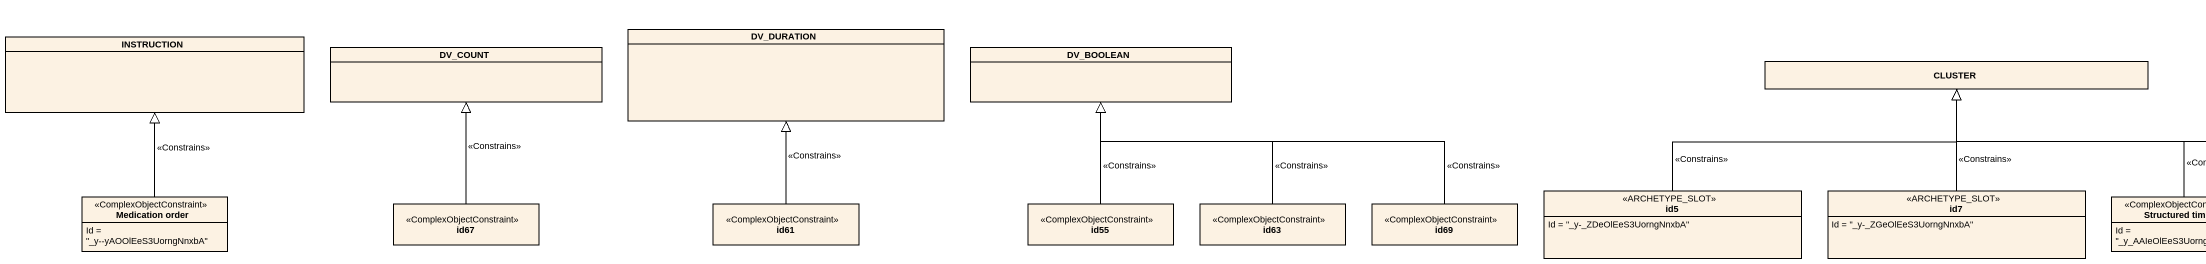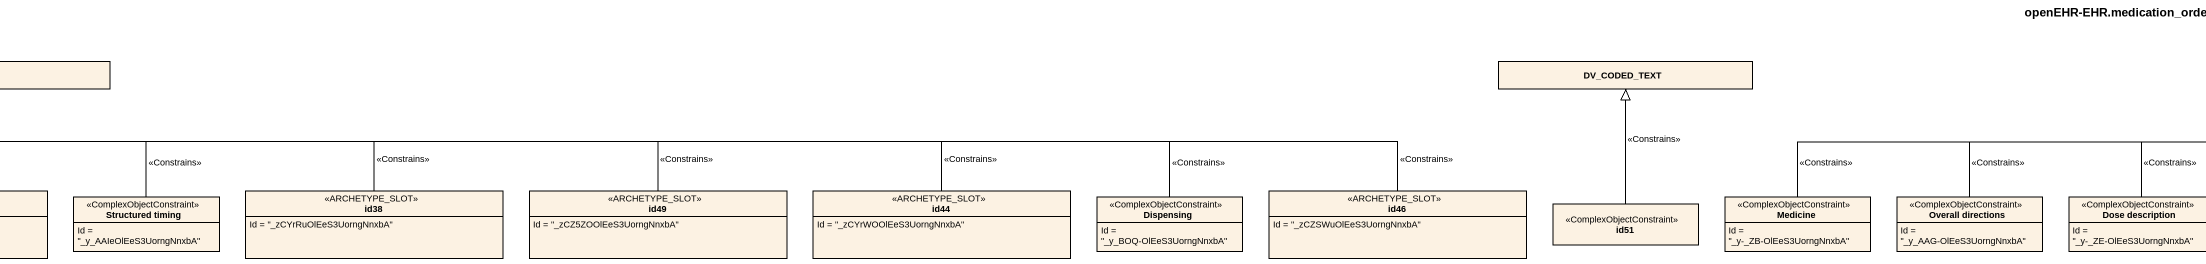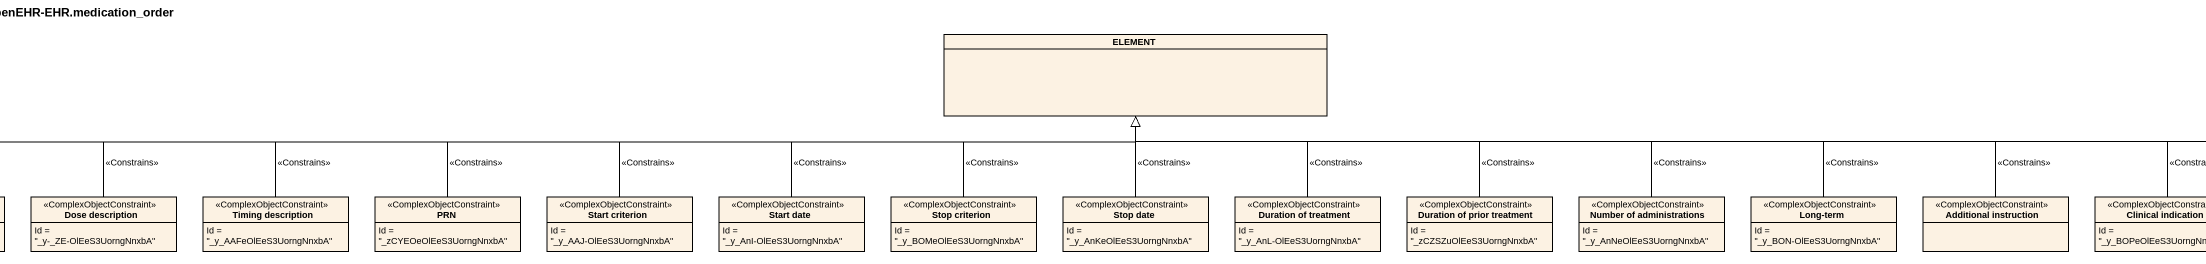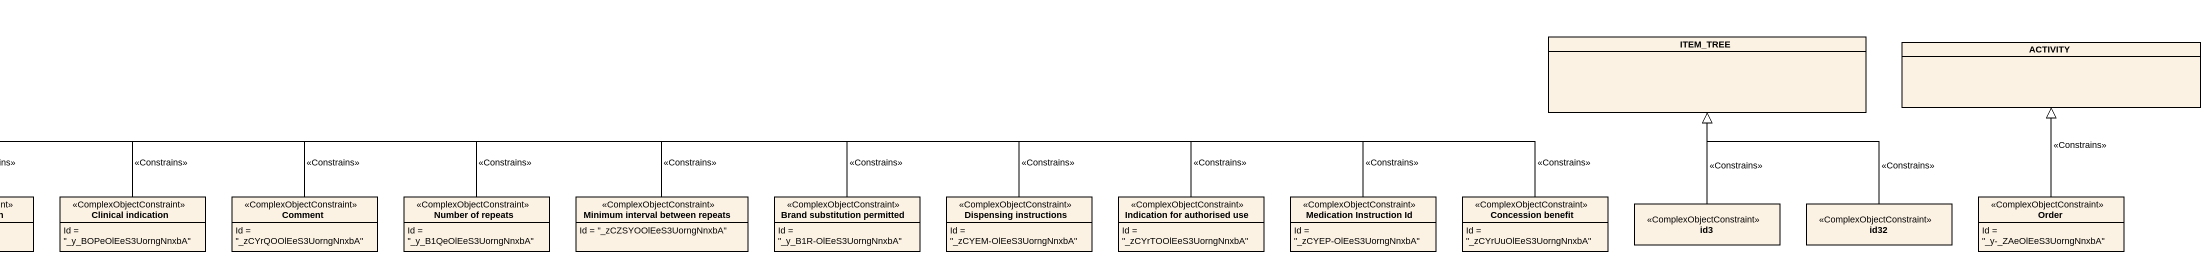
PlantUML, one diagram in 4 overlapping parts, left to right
@startuml
title openEHR-EHR.medication_order
hide circle
hide empty members
class INSTRUCTION
class DV_DURATION
class ELEMENT
class ITEM_TREE
class DV_COUNT
class DV_BOOLEAN
class CLUSTER
class DV_CODED_TEXT
class ACTIVITY
class id5 <<ARCHETYPE_SLOT>> {
  Id = "_y-_ZDeOlEeS3UorngNnxbA"
}
class id7 <<ARCHETYPE_SLOT>> {
  Id = "_y-_ZGeOlEeS3UorngNnxbA"
}
class id38 <<ARCHETYPE_SLOT>> {
  Id = "_zCYrRuOlEeS3UorngNnxbA"
}
class id49 <<ARCHETYPE_SLOT>> {
  Id = "_zCZ5ZOOlEeS3UorngNnxbA"
}
class id44 <<ARCHETYPE_SLOT>> {
  Id = "_zCYrWOOlEeS3UorngNnxbA"
}
class id46 <<ARCHETYPE_SLOT>> {
  Id = "_zCZSWuOlEeS3UorngNnxbA"
}
class "Medication order" as Medication_order <<ComplexObjectConstraint>> {
  Id = "_y--yAOOlEeS3UorngNnxbA"
}
class id67 <<ComplexObjectConstraint>>
class id61 <<ComplexObjectConstraint>>
class id55 <<ComplexObjectConstraint>>
class id63 <<ComplexObjectConstraint>>
class id69 <<ComplexObjectConstraint>>
class "Structured timing" as Structured_timing <<ComplexObjectConstraint>> {
  Id = "_y_AAIeOlEeS3UorngNnxbA"
}
class Dispensing <<ComplexObjectConstraint>> {
  Id = "_y_BOQ-OlEeS3UorngNnxbA"
}
class id51 <<ComplexObjectConstraint>>
class Medicine <<ComplexObjectConstraint>> {
  Id = "_y-_ZB-OlEeS3UorngNnxbA"
}
class "Overall directions" as Overall_directions <<ComplexObjectConstraint>> {
  Id = "_y_AAG-OlEeS3UorngNnxbA"
}
class "Dose description" as Dose_description <<ComplexObjectConstraint>> {
  Id = "_y-_ZE-OlEeS3UorngNnxbA"
}
class "Timing description" as Timing_description <<ComplexObjectConstraint>> {
  Id = "_y_AAFeOlEeS3UorngNnxbA"
}
class PRN <<ComplexObjectConstraint>> {
  Id = "_zCYEOeOlEeS3UorngNnxbA"
}
class "Start criterion" as Start_criterion <<ComplexObjectConstraint>> {
  Id = "_y_AAJ-OlEeS3UorngNnxbA"
}
class "Start date" as Start_date <<ComplexObjectConstraint>> {
  Id = "_y_AnI-OlEeS3UorngNnxbA"
}
class "Stop criterion" as Stop_criterion <<ComplexObjectConstraint>> {
  Id = "_y_BOMeOlEeS3UorngNnxbA"
}
class "Stop date" as Stop_date <<ComplexObjectConstraint>> {
  Id = "_y_AnKeOlEeS3UorngNnxbA"
}
class "Duration of treatment" as Duration_of_treatment <<ComplexObjectConstraint>> {
  Id = "_y_AnL-OlEeS3UorngNnxbA"
}
class "Duration of prior treatment" as Duration_of_prior_treatment <<ComplexObjectConstraint>> {
  Id = "_zCZSZuOlEeS3UorngNnxbA"
}
class "Number of administrations" as Number_of_administrations <<ComplexObjectConstraint>> {
  Id = "_y_AnNeOlEeS3UorngNnxbA"
}
class "Long-term" as Long_term <<ComplexObjectConstraint>> {
  Id = "_y_BON-OlEeS3UorngNnxbA"
}
class "Additional instruction" as Additional_instruction <<ComplexObjectConstraint>>
class "Clinical indication" as Clinical_indication <<ComplexObjectConstraint>> {
  Id = "_y_BOPeOlEeS3UorngNnxbA"
}
class Comment <<ComplexObjectConstraint>> {
  Id = "_zCYrQOOlEeS3UorngNnxbA"
}
class "Number of repeats" as Number_of_repeats <<ComplexObjectConstraint>> {
  Id = "_y_B1QeOlEeS3UorngNnxbA"
}
class "Minimum interval between repeats" as Minimum_interval_between <<ComplexObjectConstraint>> {
  Id = "_zCZSYOOlEeS3UorngNnxbA"
}
class "Brand substitution permitted" as Brand_substitution_permitted <<ComplexObjectConstraint>> {
  Id = "_y_B1R-OlEeS3UorngNnxbA"
}
class "Dispensing instructions" as Dispensing_instructions <<ComplexObjectConstraint>> {
  Id = "_zCYEM-OlEeS3UorngNnxbA"
}
class "Indication for authorised use" as Indication_for_authorised <<ComplexObjectConstraint>> {
  Id = "_zCYrTOOlEeS3UorngNnxbA"
}
class "Medication Instruction Id" as Medication_Instruction_Id <<ComplexObjectConstraint>> {
  Id = "_zCYEP-OlEeS3UorngNnxbA"
}
class "Concession benefit" as Concession_benefit <<ComplexObjectConstraint>> {
  Id = "_zCYrUuOlEeS3UorngNnxbA"
}
class id3 <<ComplexObjectConstraint>>
class id32 <<ComplexObjectConstraint>>
class Order <<ComplexObjectConstraint>> {
  Id = "_y-_ZAeOlEeS3UorngNnxbA"
}
id5 -right-|> CLUSTER : <<Constrains>>
id7 -up-|> CLUSTER : <<Constrains>>
id38 -left-|> CLUSTER : <<Constrains>>
id49 -left-|> CLUSTER : <<Constrains>>
id44 -left-|> CLUSTER : <<Constrains>>
id46 -left-|> CLUSTER : <<Constrains>>
Medication_order -up-|> INSTRUCTION : <<Constrains>>
id67 -up-|> DV_COUNT : <<Constrains>>
id61 -up-|> DV_DURATION : <<Constrains>>
id55 -up-|> DV_BOOLEAN : <<Constrains>>
id63 -up-|> DV_BOOLEAN : <<Constrains>>
id69 -left-|> DV_BOOLEAN : <<Constrains>>
Structured_timing -up-|> CLUSTER : <<Constrains>>
Dispensing -left-|> CLUSTER : <<Constrains>>
id51 -up-|> DV_CODED_TEXT : <<Constrains>>
Medicine -right-|> ELEMENT : <<Constrains>>
Overall_directions -right-|> ELEMENT : <<Constrains>>
Dose_description -right-|> ELEMENT : <<Constrains>>
Timing_description -right-|> ELEMENT : <<Constrains>>
PRN -right-|> ELEMENT : <<Constrains>>
Start_criterion -right-|> ELEMENT : <<Constrains>>
Start_date -right-|> ELEMENT : <<Constrains>>
Stop_criterion -up-|> ELEMENT : <<Constrains>>
Stop_date -up-|> ELEMENT : <<Constrains>>
Duration_of_treatment -up-|> ELEMENT : <<Constrains>>
Duration_of_prior_treatment -left-|> ELEMENT : <<Constrains>>
Number_of_administrations -left-|> ELEMENT : <<Constrains>>
Long_term -left-|> ELEMENT : <<Constrains>>
Additional_instruction -left-|> ELEMENT : <<Constrains>>
Clinical_indication -left-|> ELEMENT : <<Constrains>>
Comment -left-|> ELEMENT : <<Constrains>>
Number_of_repeats -left-|> ELEMENT : <<Constrains>>
Minimum_interval_between -left-|> ELEMENT : <<Constrains>>
Brand_substitution_permitted -left-|> ELEMENT : <<Constrains>>
Dispensing_instructions -left-|> ELEMENT : <<Constrains>>
Indication_for_authorised -left-|> ELEMENT : <<Constrains>>
Medication_Instruction_Id -left-|> ELEMENT : <<Constrains>>
Concession_benefit -left-|> ELEMENT : <<Constrains>>
id3 -up-|> ITEM_TREE : <<Constrains>>
id32 -up-|> ITEM_TREE : <<Constrains>>
Order -up-|> ACTIVITY : <<Constrains>>
@enduml
